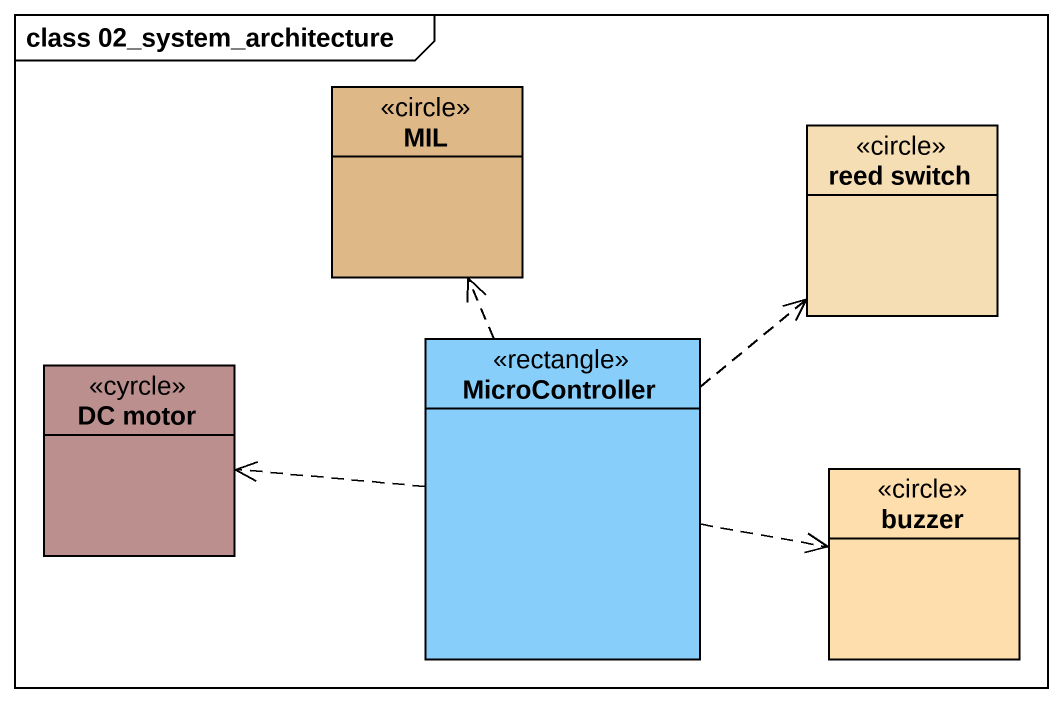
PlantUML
@startuml
mainframe class 02_system_architecture
hide circle
hide empty members
class MIL <<circle>> #DEB887
class "reed switch" as reed_switch <<circle>> #F5DEB3
class "DC motor" as DC_motor <<cyrcle>> #BC8F8F
class MicroController <<rectangle>> #87CEFA
class buzzer <<circle>> #FFDEAD
MicroController .up.> MIL
MicroController .up.> reed_switch
MicroController .left.> DC_motor
MicroController .right.> buzzer
@enduml
